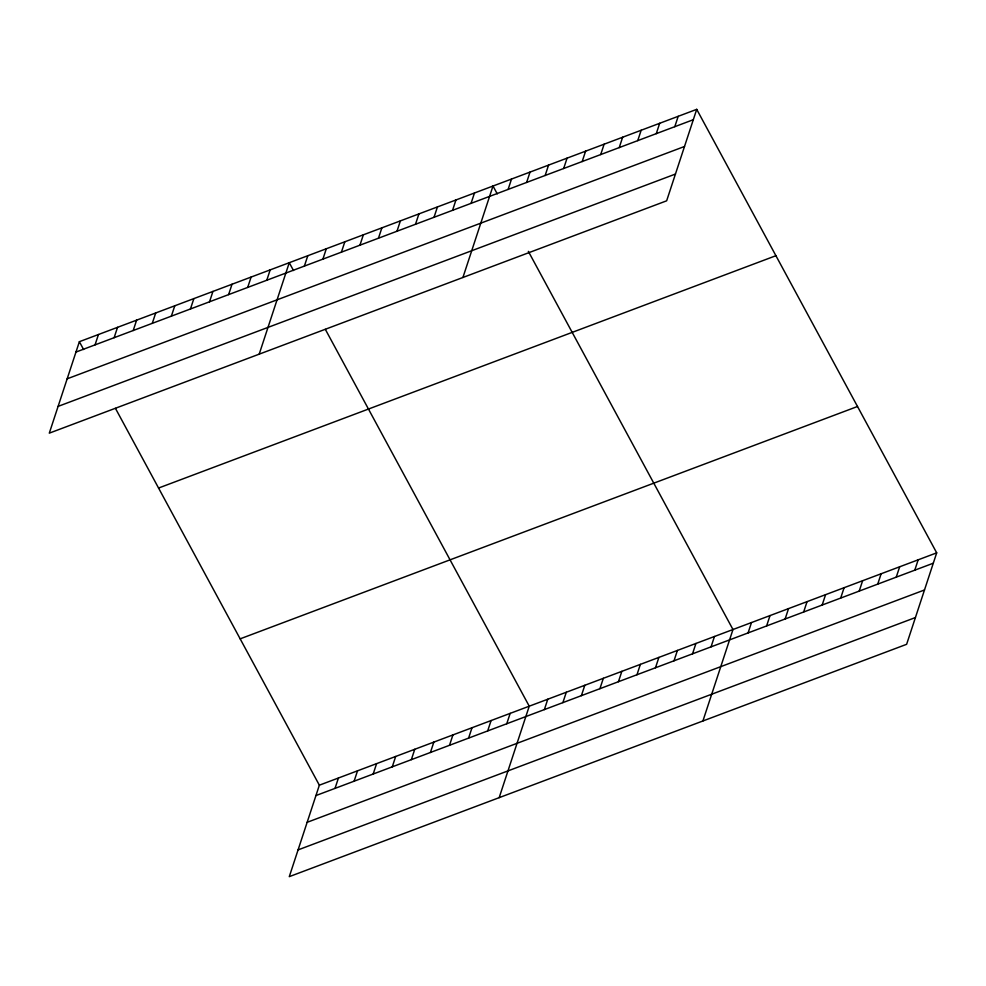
<?xml version="1.0" encoding="UTF-8"?>
<svg xmlns="http://www.w3.org/2000/svg" width="986" height="986" viewBox="0 0 986 986"><rect width="100%" height="100%" fill="white"/><g stroke="black" fill="none" stroke-linecap="round" stroke-linejoin="round"><path stroke-width="1.48" d="M79.373 341.698L49.3 433.15L666.647 200.811L696.72 109.347L79.373 341.698L83.613 349.537M95.038 344.878L98.452 334.513M114.129 337.705L117.531 327.327M133.209 330.52L136.61 320.154M152.288 323.334L155.702 312.969M171.367 316.161L174.781 305.783M190.446 308.975L193.86 298.61M209.537 301.79L212.939 291.425M228.616 294.617L232.018 284.239M247.696 287.431L251.11 277.066M266.775 280.246L270.189 269.881M259.195 354.159L289.268 262.695L293.508 270.534M304.378 266.097L307.792 255.731M322.903 259.133L326.304 248.755M341.427 252.157L344.829 241.792M359.939 245.181L363.353 234.816M378.464 238.218L381.878 227.84M396.988 231.242L400.39 220.876M415.5 224.278L418.914 213.9M434.025 217.302L437.439 206.937M452.549 210.338L455.951 199.961M471.061 203.362L474.476 192.997M462.927 277.485L493 186.021L497.24 193.86M508.11 189.423L511.512 179.058M115.436 408.34L319.353 785.189L289.28 876.653L906.627 644.302L936.7 552.85L696.72 109.347M526.623 182.447L530.037 172.082M335.018 788.381L338.432 778.016M545.147 175.483L548.561 165.118M354.11 781.195L357.511 770.83M563.672 168.507L567.073 158.142M373.189 774.022L376.59 763.645M582.184 161.544L585.598 151.166M392.268 766.837L395.682 756.472M600.708 154.568L604.122 144.202M411.347 759.651L414.761 749.286M619.233 147.604L622.634 137.227M430.426 752.478L433.84 742.101M637.745 140.628L641.159 130.263M449.517 745.293L452.919 734.915M656.269 133.665L659.683 123.287M468.596 738.107L471.998 727.742M674.794 126.689L678.195 116.323M487.676 730.922L491.09 720.556M506.755 723.749L510.169 713.371M499.175 797.649L529.248 706.198L325.331 329.336M544.358 709.6L547.772 699.222M562.883 702.624L566.284 692.258M581.395 695.648L584.809 685.282M599.919 688.684L603.333 678.306M618.444 681.708L621.846 671.343M636.968 674.744L640.37 664.367M655.48 667.768L658.894 657.403M674.005 660.805L677.407 650.427M692.529 653.829L695.931 643.464M711.042 646.865L714.456 636.488M702.907 720.976L732.98 629.524L528.348 251.356M748.091 632.913L751.492 622.548M766.603 625.95L770.017 615.584M785.127 618.974L788.541 608.608M803.652 612.01L807.053 601.633M822.164 605.034L825.578 594.669M840.688 598.071L844.102 587.693M859.213 591.095L862.614 580.729M877.725 584.131L881.139 573.753M896.249 577.155L899.663 566.79M914.774 570.191L918.176 559.814M75.959 352.064L693.306 119.713M67.159 378.821L684.518 146.483M58.1 406.392L675.447 174.054M158.561 488.045L775.908 255.707M240.153 638.842L857.512 406.491M319.353 785.189L936.7 552.85M315.939 795.566L933.286 563.216M307.139 822.324L924.498 589.973M298.08 849.895L915.427 617.544"/></g></svg>
